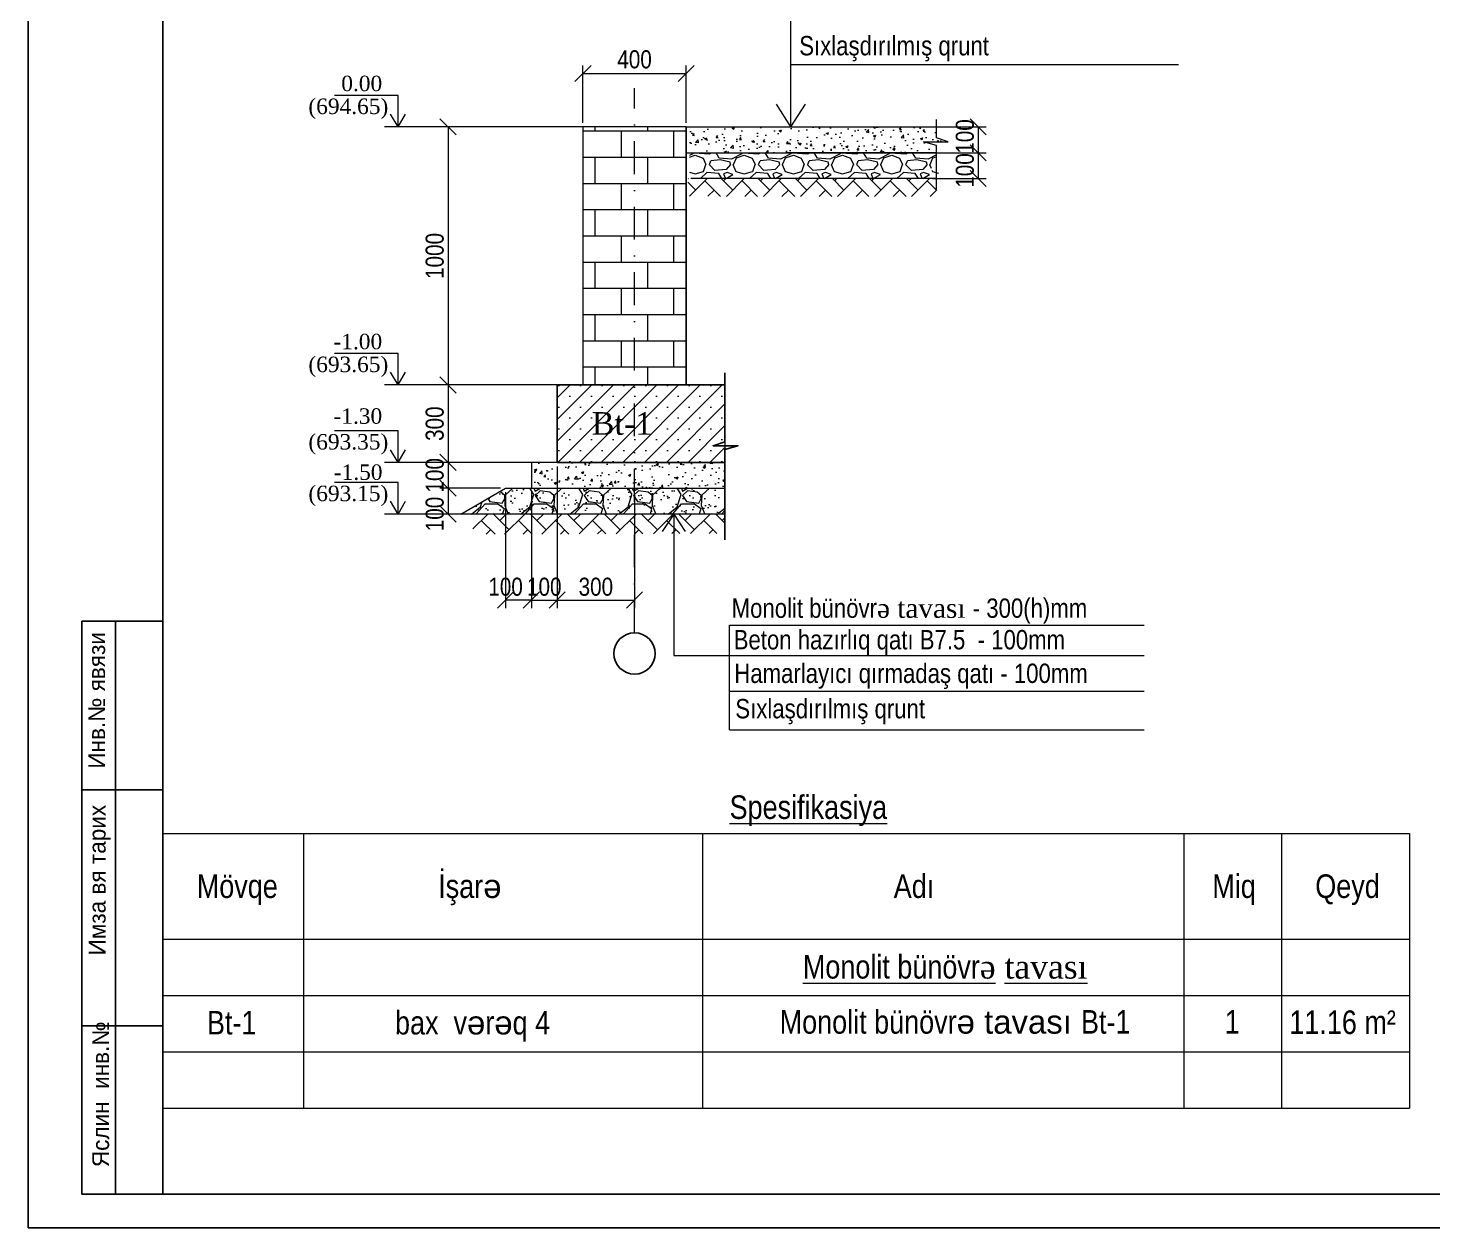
# Model space of a CAD drawing. Header units: millimetres. Extents: x 806395 to 2097197, y -233789 to 193681.
# Drawn here: x 2055194 to 2076978, y -50951 to -32353 of the extents above; entities that cross this region are included whole.
import ezdxf

# ---------------------------------------------------------------- set-up
doc = ezdxf.new("R2010")
doc.units = ezdxf.units.MM
doc.linetypes.add('DASHDOTX2', pattern=[50.8, 25.4, -12.7, 0, -12.7])
doc.layers.add('Annotation - Text', color=7, linetype='Continuous')
doc.layers.add('Ox xetti', color=7, linetype='Continuous')
doc.styles.add('CP_ATTR', font='A3TI(LA).TTF')
doc.styles.add('sevda', font='ARIALN.TTF')
doc.styles.get("Standard").update_dxf_attribs({"font": 'times.ttf'})
doc.styles.add('Style-Times New Roman', font='times.ttf')
doc.styles.add('style6', font='ARIALN.TTF', dxfattribs={"height": 300})
doc.styles.add('yazitipi', font='ARIALN.TTF')
doc.dimstyles.new('sevda', dxfattribs={"dimscale": 100, "dimtxt": 2.8, "dimasz": 2.5, "dimexe": 1.25, "dimexo": 0.625, "dimtad": 1, "dimtxsty": 'yazitipi', "dimblk": 'OBLIQUE', "dimcen": 2.5, "dimclrd": 253, "dimclre": 253, "dimclrt": 256, "dimaunit": 1, "dimadec": 3, "dimazin": 0, "dimtfac": 1, "dimtmove": 1, "dimatfit": 3, "dimfxl": 1, "dimlwd": 9, "dimlwe": 9, "dimarcsym": 0})
pattern_1 = [(50, (1286191.17, 2560152.37), (364.369338, -31.87817), [38.1, -419.1]), (355, (1286191.17, 2560152.37), (-70.486843, 382.11369), [30.48, -335.28117]), (100.451445, (1286221.54, 2560149.7), (293.882494, 350.235504), [32.38002, -356.18049]), (46.1842, (1286191.17, 2560253.97), (542.15808, -84.084656), [57.15, -628.65]), (96.635558, (1286236.35, 2560246.96), (474.80827, 494.85225), [48.57005, -534.27122]), (351.18415, (1286191.17, 2560253.97), (474.80827, 494.85225), [45.71993, -502.91946]), (21, (1286241.97, 2560228.57), (303.228783, -204.530396), [38.1, -419.1]), (326, (1286241.97, 2560228.57), (123.604057, 368.37593), [30.48, -335.28]), (71.451445, (1286267.24, 2560211.52), (426.83284, 163.84554), [32.38002, -356.179875]), (37.5, (1286191.17, 2560152.37), (6.1772065, 169.110078), [0, -331.216, 0, -340.36, 0, -336.55]), (7.5, (1286191.17, 2560152.37), (133.639325, 200.36115), [0, -194.056, 0, -323.596, 0, -128.27]), (327.5, (1286077.89, 2560152.37), (271.18119, -11.457488), [0, -127, 0, -396.24, 0, -525.78]), (317.5, (1286027.09, 2560152.37), (296.258363, 50.852982), [0, -165.1, 0, -263.144, 0, -373.38])]

# ---------------------------------------------------------------- blocks, each defined once
blk = doc.blocks.new('ntnntyht')
at = {"color": 1, "lineweight": 25}
for p, q in [((1961564, -50629), (1961564, -20955)), ((2003567, -50629), (1961564, -50629))]:
    blk.add_line(p, q, dxfattribs=at)
at = {"color": 1, "lineweight": 25, "ltscale": 15}
for q in [(1963654, -21476), (2003045, -50106)]:
    blk.add_line((1963654, -50106), q, dxfattribs=at)
at = {"lineweight": 25, "ltscale": 0.25}
for p, q in [((1962400, -50106), (1962400, -41225)), ((1962922, -50107), (1962922, -41225))]:
    blk.add_line(p, q, dxfattribs=at)
at = {"lineweight": 25}
for p, q in [((1963654, -41225), (1962400, -41225)), ((1963656, -43837), (1962402, -43837)), ((1963656, -47494), (1962402, -47494)), ((1963654, -50106), (1962400, -50106))]:
    blk.add_line(p, q, dxfattribs=at)
at = {"lineweight": 25, "char_height": 261.21, "width": 6227.25, "attachment_point": 1, "rotation": 90, "style": 'CP_ATTR'}
for s, insert in [('\\pt3143;Инв.№ явязи', (1962497, -43510)), ('\\pt3143;Имза вя тарих', (1962505, -46404)), ('\\pt3143;Яслин  инв.№', (1962558, -49687))]:
    blk.add_mtext(s, dxfattribs=dict(at, insert=insert))
blk = doc.blocks.new('_Oblique')
at = {"color": 0, "linetype": 'ByBlock', "lineweight": -2}
blk.add_line((-0.5, -0.5), (0.5, 0.5), dxfattribs=at)
blk = doc.blocks.new('*D102')
at = {"color": 253, "linetype": 'Continuous', "lineweight": 9, "transparency": 16777216}
for p, q in [((2062029, -37885), (2061581, -37885)), ((2061706, -37885), (2061706, -39085)), ((2062029, -39085), (2061581, -39085))]:
    blk.add_line(p, q, dxfattribs=at)
at = {"layer": 'Defpoints', "color": 0, "linetype": 'Continuous', "transparency": 16777216}
for p in [(2062092, -37885), (2061706, -39085), (2062092, -39085)]:
    blk.add_point(p, dxfattribs=at)
at = {"color": 253, "linetype": 'Continuous', "lineweight": 9, "transparency": 16777216, "xscale": 250, "yscale": 250, "zscale": 250}
for p, rotation in [((2061706, -37885), 90), ((2061706, -39085), 270)]:
    blk.add_blockref('_Oblique', p, dxfattribs=dict(at, rotation=rotation))
at = {"linetype": 'Continuous', "lineweight": 15, "transparency": 16777216, "insert": (2061500, -38485), "char_height": 280, "attachment_point": 5, "rotation": 90, "style": 'yazitipi'}
blk.add_mtext('300', dxfattribs=at)
blk = doc.blocks.new('*D103')
at = {"color": 253, "linetype": 'Continuous', "lineweight": 9, "transparency": 16777216}
for p, q in [((2062083, -39085), (2061581, -39085)), ((2061706, -39085), (2061706, -39485)), ((2062518, -39485), (2061581, -39485))]:
    blk.add_line(p, q, dxfattribs=at)
at = {"layer": 'Defpoints', "color": 0, "linetype": 'Continuous', "transparency": 16777216}
for p in [(2062146, -39085), (2061706, -39485), (2062580, -39485)]:
    blk.add_point(p, dxfattribs=at)
at = {"color": 253, "linetype": 'Continuous', "lineweight": 9, "transparency": 16777216, "xscale": 250, "yscale": 250, "zscale": 250}
for p, rotation in [((2061706, -39085), 90), ((2061706, -39485), 270)]:
    blk.add_blockref('_Oblique', p, dxfattribs=dict(at, rotation=rotation))
at = {"linetype": 'Continuous', "lineweight": 15, "transparency": 16777216, "insert": (2061500, -39285), "char_height": 280, "attachment_point": 5, "rotation": 90, "style": 'yazitipi'}
blk.add_mtext('100', dxfattribs=at)
blk = doc.blocks.new('*D104')
at = {"color": 253, "linetype": 'Continuous', "lineweight": 9, "transparency": 16777216}
for p, q in [((2068669, -33885), (2070051, -33885)), ((2069926, -33885), (2069926, -34285)), ((2068669, -34285), (2070051, -34285))]:
    blk.add_line(p, q, dxfattribs=at)
at = {"layer": 'Defpoints', "color": 0, "linetype": 'Continuous', "transparency": 16777216}
for p in [(2068607, -33885), (2068607, -34285), (2069926, -34285)]:
    blk.add_point(p, dxfattribs=at)
at = {"color": 253, "linetype": 'Continuous', "lineweight": 9, "transparency": 16777216, "xscale": 250, "yscale": 250, "zscale": 250}
for p, rotation in [((2069926, -33885), 90), ((2069926, -34285), 270)]:
    blk.add_blockref('_Oblique', p, dxfattribs=dict(at, rotation=rotation))
at = {"linetype": 'Continuous', "lineweight": 15, "transparency": 16777216, "insert": (2069721, -34033), "char_height": 280, "attachment_point": 5, "rotation": 90, "style": 'sevda'}
blk.add_mtext('{\\fArial Narrow|b0|i0|c238|p34;100}', dxfattribs=at)
blk = doc.blocks.new('*D105')
at = {"color": 253, "linetype": 'Continuous', "lineweight": 9, "transparency": 16777216}
for p, q in [((2069423, -34285), (2070051, -34285)), ((2069926, -34285), (2069926, -34685)), ((2069281, -34685), (2070051, -34685))]:
    blk.add_line(p, q, dxfattribs=at)
at = {"layer": 'Defpoints', "color": 0, "linetype": 'Continuous', "transparency": 16777216}
for p in [(2069360, -34285), (2069218, -34685), (2069926, -34685)]:
    blk.add_point(p, dxfattribs=at)
at = {"color": 253, "linetype": 'Continuous', "lineweight": 9, "transparency": 16777216, "xscale": 250, "yscale": 250, "zscale": 250}
for p, rotation in [((2069926, -34285), 90), ((2069926, -34685), 270)]:
    blk.add_blockref('_Oblique', p, dxfattribs=dict(at, rotation=rotation))
at = {"linetype": 'Continuous', "lineweight": 15, "transparency": 16777216, "insert": (2069721, -34560), "char_height": 280, "attachment_point": 5, "rotation": 90, "style": 'yazitipi'}
blk.add_mtext('100', dxfattribs=at)
blk = doc.blocks.new('*D106')
at = {"color": 253, "linetype": 'Continuous', "lineweight": 9, "transparency": 16777216}
for p, q in [((2063735, -33885), (2061581, -33885)), ((2061706, -33885), (2061706, -37885)), ((2063735, -37885), (2061581, -37885))]:
    blk.add_line(p, q, dxfattribs=at)
at = {"layer": 'Defpoints', "color": 0, "linetype": 'Continuous', "transparency": 16777216}
for p in [(2063798, -33885), (2061706, -37885), (2063798, -37885)]:
    blk.add_point(p, dxfattribs=at)
at = {"color": 253, "linetype": 'Continuous', "lineweight": 9, "transparency": 16777216, "xscale": 250, "yscale": 250, "zscale": 250}
for p, rotation in [((2061706, -33885), 90), ((2061706, -37885), 270)]:
    blk.add_blockref('_Oblique', p, dxfattribs=dict(at, rotation=rotation))
at = {"linetype": 'Continuous', "lineweight": 15, "transparency": 16777216, "insert": (2061500, -35885), "char_height": 280, "attachment_point": 5, "rotation": 90, "style": 'yazitipi'}
blk.add_mtext('1000', dxfattribs=at)
blk = doc.blocks.new('*D107')
at = {"color": 253, "linetype": 'Continuous', "lineweight": 9, "transparency": 16777216}
for p, q in [((2063798, -33823), (2063798, -32933)), ((2063798, -33058), (2065398, -33058)), ((2065398, -33823), (2065398, -32933))]:
    blk.add_line(p, q, dxfattribs=at)
at = {"layer": 'Defpoints', "color": 0, "linetype": 'Continuous', "transparency": 16777216}
for p in [(2065398, -33058), (2063798, -33885), (2065398, -33885)]:
    blk.add_point(p, dxfattribs=at)
at = {"color": 253, "linetype": 'Continuous', "lineweight": 9, "transparency": 16777216, "xscale": 250, "yscale": 250, "zscale": 250, "rotation": 180}
blk.add_blockref('_Oblique', (2063798, -33058), dxfattribs=at)
at = {"color": 253, "linetype": 'Continuous', "lineweight": 9, "transparency": 16777216, "xscale": 250, "yscale": 250, "zscale": 250}
blk.add_blockref('_Oblique', (2065398, -33058), dxfattribs=at)
at = {"linetype": 'Continuous', "lineweight": 15, "transparency": 16777216, "insert": (2064598, -32839), "char_height": 280, "attachment_point": 5, "style": 'yazitipi'}
blk.add_mtext('400', dxfattribs=at)
blk = doc.blocks.new('*D109')
at = {"color": 253, "linetype": 'Continuous', "lineweight": 9, "transparency": 16777216}
for p, q in [((2062517, -39485), (2061581, -39485)), ((2061706, -39485), (2061706, -39885)), ((2062518, -39885), (2061581, -39885))]:
    blk.add_line(p, q, dxfattribs=at)
at = {"layer": 'Defpoints', "color": 0, "linetype": 'Continuous', "transparency": 16777216}
for p in [(2062579, -39485), (2061706, -39885), (2062580, -39885)]:
    blk.add_point(p, dxfattribs=at)
at = {"color": 253, "linetype": 'Continuous', "lineweight": 9, "transparency": 16777216, "xscale": 250, "yscale": 250, "zscale": 250}
for p, rotation in [((2061706, -39485), 90), ((2061706, -39885), 270)]:
    blk.add_blockref('_Oblique', p, dxfattribs=dict(at, rotation=rotation))
at = {"linetype": 'Continuous', "lineweight": 15, "transparency": 16777216, "insert": (2061500, -39885), "char_height": 280, "attachment_point": 5, "rotation": 90, "style": 'yazitipi'}
blk.add_mtext('100', dxfattribs=at)
blk = doc.blocks.new('*D110')
at = {"color": 253, "linetype": 'Continuous', "lineweight": 9, "transparency": 16777216}
for p, q in [((2062998, -39548), (2062998, -41344)), ((2063398, -39548), (2063398, -41344)), ((2062998, -41219), (2063398, -41219))]:
    blk.add_line(p, q, dxfattribs=at)
at = {"layer": 'Defpoints', "color": 0, "linetype": 'Continuous', "transparency": 16777216}
for p in [(2062998, -39485), (2063398, -39485), (2063398, -41219)]:
    blk.add_point(p, dxfattribs=at)
at = {"color": 253, "linetype": 'Continuous', "lineweight": 9, "transparency": 16777216, "xscale": 250, "yscale": 250, "zscale": 250, "rotation": 180}
blk.add_blockref('_Oblique', (2062998, -41219), dxfattribs=at)
at = {"color": 253, "linetype": 'Continuous', "lineweight": 9, "transparency": 16777216, "xscale": 250, "yscale": 250, "zscale": 250}
blk.add_blockref('_Oblique', (2063398, -41219), dxfattribs=at)
at = {"linetype": 'Continuous', "lineweight": 15, "transparency": 16777216, "insert": (2063198, -41014), "char_height": 280, "attachment_point": 5, "style": 'yazitipi'}
blk.add_mtext('100', dxfattribs=at)
blk = doc.blocks.new('*D111')
at = {"color": 253, "linetype": 'Continuous', "lineweight": 9, "transparency": 16777216}
for p, q in [((2062598, -39548), (2062598, -41344)), ((2062998, -39548), (2062998, -41344)), ((2062998, -41219), (2062598, -41219))]:
    blk.add_line(p, q, dxfattribs=at)
at = {"layer": 'Defpoints', "color": 0, "linetype": 'Continuous', "transparency": 16777216}
for p in [(2062598, -39485), (2062998, -39485), (2062598, -41219)]:
    blk.add_point(p, dxfattribs=at)
at = {"color": 253, "linetype": 'Continuous', "lineweight": 9, "transparency": 16777216, "xscale": 250, "yscale": 250, "zscale": 250, "rotation": 180}
blk.add_blockref('_Oblique', (2062598, -41219), dxfattribs=at)
at = {"color": 253, "linetype": 'Continuous', "lineweight": 9, "transparency": 16777216, "xscale": 250, "yscale": 250, "zscale": 250}
blk.add_blockref('_Oblique', (2062998, -41219), dxfattribs=at)
at = {"linetype": 'Continuous', "lineweight": 15, "transparency": 16777216, "insert": (2062598, -41014), "char_height": 280, "attachment_point": 5, "style": 'yazitipi'}
blk.add_mtext('100', dxfattribs=at)
blk = doc.blocks.new('*D112')
at = {"color": 253, "linetype": 'Continuous', "lineweight": 9, "transparency": 16777216}
for p, q in [((2063398, -39148), (2063398, -41344)), ((2064598, -39639), (2064598, -41344)), ((2063398, -41219), (2064598, -41219))]:
    blk.add_line(p, q, dxfattribs=at)
at = {"layer": 'Defpoints', "color": 0, "linetype": 'Continuous', "transparency": 16777216}
for p in [(2063398, -39085), (2064598, -39577), (2064598, -41219)]:
    blk.add_point(p, dxfattribs=at)
at = {"color": 253, "linetype": 'Continuous', "lineweight": 9, "transparency": 16777216, "xscale": 250, "yscale": 250, "zscale": 250, "rotation": 180}
blk.add_blockref('_Oblique', (2063398, -41219), dxfattribs=at)
at = {"color": 253, "linetype": 'Continuous', "lineweight": 9, "transparency": 16777216, "xscale": 250, "yscale": 250, "zscale": 250}
blk.add_blockref('_Oblique', (2064598, -41219), dxfattribs=at)
at = {"linetype": 'Continuous', "lineweight": 15, "transparency": 16777216, "insert": (2063998, -41014), "char_height": 280, "attachment_point": 5, "style": 'yazitipi'}
blk.add_mtext('300', dxfattribs=at)

msp = doc.modelspace()

# ---------------------------------------------------------------- hatches: boundary and pattern name
at = {"lineweight": 9, "ltscale": 5}
h = msp.add_hatch(dxfattribs=at)
h.set_pattern_fill('AR-B816', scale=2)
h.set_pattern_definition([(0, (-227700.36, -479768.06), (0, 406.4), []), (90, (-227700.36, -479768.06), (-406.4, 406.4), [406.4, -406.4])])
h.paths.add_polyline_path([(2063797.836, -37866.094), (2065397.836, -37866.094), (2065397.836, -33885.056), (2063797.836, -33885.056)])
at = {"lineweight": 15, "ltscale": 5}
h = msp.add_hatch(dxfattribs=at)
h.set_pattern_fill('AR-CONC', scale=2)
h.set_pattern_definition(pattern_1)
h.paths.add_polyline_path([(2069279.597, -34056.581), (2069279.597, -33883.362), (2065397.836, -33879.238), (2065397.836, -34279.238), (2069279.597, -34283.243), (2069279.597, -34174.517), (2069077.773, -34117.451), (2069460.997, -34117.451)])
h = msp.add_hatch(dxfattribs=at)
h.set_pattern_fill('AR-CONC', scale=2)
h.set_pattern_definition([(50, (1286191.17, 2560152.37), (364.369338, -31.87817), [38.1, -419.1]), (355, (1286191.17, 2560152.37), (-70.486843, 382.11369), [30.48, -335.28117]), (100.451445, (1286221.54, 2560149.7), (293.882494, 350.235504), [32.38002, -356.18049]), (46.1842, (1286191.17, 2560253.97), (542.15808, -84.084656), [57.15, -628.65]), (96.635558, (1286236.35, 2560246.96), (474.80827, 494.85225), [48.57005, -534.27122]), (351.18415, (1286191.17, 2560253.97), (474.80827, 494.85225), [45.71993, -502.91946]), (21, (1286241.97, 2560228.57), (303.228783, -204.530396), [38.1, -419.1]), (326, (1286241.97, 2560228.57), (123.604057, 368.37593), [30.48, -335.28]), (71.451445, (1286267.24, 2560211.52), (426.83284, 163.84554), [32.38002, -356.179875]), (37.5, (1286191.17, 2560152.37), (6.1772065, 169.110078), [0, -331.216, 0, -340.36, 0, -336.55]), (7.5, (1286191.17, 2560152.37), (133.639325, 200.36115), [0, -194.056, 0, -323.596, 0, -128.27]), (327.5, (1286077.89, 2560152.37), (271.18119, -11.457488), [0, -127, 0, -396.24, 0, -525.78]), (317.5, (1286027.09, 2560152.37), (296.258363, 50.852982), [0, -165.1, 0, -263.144, 0, -373.38])])
h.paths.add_polyline_path([(2069279.597, -34056.581), (2069279.597, -33885.056), (2065397.836, -33885.056), (2065397.836, -34285.056), (2069279.597, -34284.939), (2069279.597, -34174.517), (2069077.773, -34117.451), (2069460.997, -34117.451)])
h = msp.add_hatch(dxfattribs=at)
h.set_pattern_fill('AR-CONC', scale=2)
h.set_pattern_definition(pattern_1)
h.paths.add_polyline_path([(2069279.597, -34056.581), (2069279.597, -33885.056), (2065397.836, -33885.056), (2065397.836, -34285.056), (2069279.597, -34284.939), (2069279.597, -34174.517), (2069077.773, -34117.451), (2069460.997, -34117.451)])
at = {"linetype": 'Continuous', "lineweight": 15}
h = msp.add_hatch(dxfattribs=at)
h.set_pattern_fill('GRAVEL', color=40, scale=30)
h.set_pattern_definition([(228.0127875, (-107904.505, -554158.48), (-6096.0000005, -6857.9999996), [102.51643, -10149.1451]), (184.969741, (-107973.085, -554234.68), (9143.9999964, 762.0000434), [175.92142, -17416.21467]), (132.510447, (-108148.345, -554249.92), (7620.0000032, -8381.9999971), [124.04446, -12280.41684]), (267.273689, (-108445.525, -554440.42), (762.0000016, 15239.9999999), [160.20136, -15859.93123]), (292.8336542, (-108453.145, -554600.44), (-3810.0000003, 9143.99999987), [157.0901, -15551.94232]), (357.273689, (-108392.185, -554745.22), (-15239.9999999, 762.0000016), [160.20136, -15859.93123]), (37.6942405, (-108232.165, -554752.84), (-9905.99999956, -7620.00000057), [211.8581, -20973.9346]), (72.2553284, (-108064.525, -554623.3), (5334.00000143, 16763.99999954), [200.01586, -19801.57698]), (121.4295656, (-108003.565, -554432.8), (-6096.00000086, 9905.99999947), [160.7439, -15913.6637]), (175.2363583, (-108087.385, -554295.64), (8381.9999999, -762.0000013), [183.51398, -8992.18108]), (222.3974378, (-108270.265, -554280.4), (-9143.9999997, -8382.00000032), [237.32338, -23495.03175]), (138.814075, (-107691.145, -554448.04), (-5333.9999997, 4572.0000004), [81.00136, -8019.16975]), (171.4692344, (-107752.105, -554394.7), (9906.00000027, -1523.9999983), [154.1046, -15256.3917]), (225, (-107904.5, -554371.84), (-1e-13, -762), [107.7628, -969.86793]), (203.1985905, (-107957.84, -554280.4), (3810, 1523.9999997), [58.0324, -5745.1867]), (291.8014095, (-108011.18, -554303.26), (-762, 2286), [82.06969, -4021.4259]), (30.9637565, (-107980.7, -554379.46), (2286, 1524), [133.2959, -4309.88945]), (161.565051, (-107866.4, -554310.88), (1524, -762), [96.38614, -2313.26944]), (16.3895403, (-108453.145, -554303.26), (7620, 2286), [135.0264, -13367.648]), (70.346176, (-108323.605, -554265.16), (-3048.0000003, -8381.9999999), [113.27968, -11214.6647]), (293.1985905, (-107866.4, -554158.48), (-1523.9999997, 3810), [116.06403, -5687.15508]), (343.6104597, (-107820.685, -554265.16), (-7620.0000002, 2285.9999995), [135.0264, -13367.648]), (339.443955, (-108453.145, -554775.7), (-3810, 1524), [130.21056, -6380.3203]), (294.7751406, (-108331.225, -554821.42), (-3810.0000045, 8381.999998), [109.10164, -10801.07801]), (66.8014095, (-107858.78, -554920.48), (1523.9999998, 3810), [116.06403, -5687.15508]), (17.3540246, (-107813.065, -554813.8), (-9905.9999998, -3048.0000006), [127.73482, -12645.7128]), (69.443955, (-108232.165, -554920.48), (-1524, -3810), [65.10528, -6445.42557]), (101.3099325, (-107904.5, -554920.48), (-762, 3048), [38.85438, -3846.5985]), (165.963757, (-107912.12, -554882.38), (2286, -762), [157.0901, -2984.71638]), (186.009006, (-108064.525, -554844.28), (7619.99999996, 762.0000004), [145.5801, -14412.40946]), (303.690068, (-107980.7, -554448.04), (-762, 1524), [109.89716, -2637.5329]), (353.1572266, (-107919.745, -554539.48), (12954.0000001, -1523.99999932), [191.86703, -18994.80272]), (60.945396, (-107729.245, -554562.34), (-3048, -5334), [78.45247, -7766.8177]), (90, (-107691.14, -554493.76), (-762, 762), [45.72, -716.28]), (120.2564372, (-108079.765, -554821.42), (3047.9999996, -5334.0000002), [105.8601, -10480.18223]), (48.0127875, (-108133.105, -554729.98), (6096.0000005, 6857.9999996), [205.03286, -10046.62866]), (0, (-107995.94, -554577.6), (762, 762), [198.12, -563.88]), (325.3048465, (-107797.825, -554577.58), (7620.0000029, -5333.9999959), [120.48287, -11927.79502]), (254.054604, (-107698.76, -554646.16), (-762, -3048), [110.94872, -5436.495]), (207.6459754, (-107729.245, -554752.84), (-14478.00000053, -7619.999999), [180.64353, -17883.73933]), (175.4260787, (-107889.265, -554836.66), (-9906, 762), [191.10884, -18919.75394])])
h.paths.add_polyline_path([(2065447.71, -34285.056), (2065447.71, -34684.982), (2069281.666, -34684.89), (2069316.751, -34585.023), (2069114.927, -34527.956), (2069460.997, -34517.451), (2069279.597, -34456.581), (2069279.597, -34285.056)])
at = {"lineweight": 15, "ltscale": 15}
h = msp.add_hatch(dxfattribs=at)
h.set_pattern_fill('AR-HBONE', color=4, scale=2)
h.set_pattern_definition([(45, (1161341.84, 2757349.66), (3e-14, 287.368196), [609.6, -203.2]), (135, (1161485.53, 2757493.34), (3e-14, 287.368196), [609.6, -203.2])])
edge = h.paths.add_edge_path()
edge.add_line((2069255.594, -34684.626), (2069303.567, -34964.626))
edge.add_line((2069277.861, -34964.244), (2065376.356, -34960.283))
edge.add_line((2065376.356, -34960.283), (2065432.812, -34685.056))
edge.add_line((2065432.812, -34685.056), (2069279.58, -34684.89))
at = {"lineweight": 15}
h = msp.add_hatch(dxfattribs=at)
h.set_pattern_fill('SACNCR', scale=100)
h.set_pattern_definition([(45, (-210377.5, -478540.6), (-168.379802, 168.379802), []), (45, (-210209.13, -478540.6), (-168.379802, 168.379802), [0, -238.125])])
h.paths.add_polyline_path([(2065997.836, -39085.056), (2063397.836, -39085.056), (2063397.836, -37885.056), (2065997.836, -37885.056)])
at = {"lineweight": 15, "ltscale": 5}
h = msp.add_hatch(dxfattribs=at)
h.set_pattern_fill('AR-CONC', scale=2)
h.set_pattern_definition([(50, (-181780.26, -557570.48), (364.369338, -31.87817), [38.1, -419.1]), (355, (-181780.26, -557570.48), (-70.48684, 382.11369), [30.48, -335.28117]), (100.451445, (-181749.9, -557573.14), (293.882494, 350.235504), [32.38002, -356.18049]), (46.1842, (-181780.26, -557468.9), (542.15808, -84.08466), [57.15, -628.65]), (96.635558, (-181735.1, -557475.9), (474.80827, 494.85225), [48.57005, -534.27122]), (351.18415, (-181780.26, -557468.9), (474.80827, 494.85225), [45.71993, -502.91946]), (21, (-181729.46, -557494.28), (303.228783, -204.530396), [38.1, -419.1]), (326, (-181729.46, -557494.28), (123.604057, 368.37593), [30.48, -335.28]), (71.451445, (-181704.2, -557511.32), (426.83284, 163.84554), [32.38002, -356.179875]), (37.5, (-181780.26, -557570.48), (6.1772065, 169.110078), [0, -331.216, 0, -340.36, 0, -336.55]), (7.5, (-181780.26, -557570.48), (133.639325, 200.36115), [0, -194.056, 0, -323.596, 0, -128.27]), (327.5, (-181893.54, -557570.48), (271.18119, -11.457488), [0, -127, 0, -396.24, 0, -525.78]), (317.5, (-181944.34, -557570.48), (296.258363, 50.852982), [0, -165.1, 0, -263.144, 0, -373.38])])
h.paths.add_polyline_path([(2062997.836, -39485.056), (2065997.836, -39485.056), (2065997.836, -39085.056), (2062997.836, -39085.056)])
at = {"linetype": 'Continuous', "lineweight": 13}
h = msp.add_hatch(dxfattribs=at)
h.set_pattern_fill('GRAVEL', color=40, scale=30)
h.set_pattern_definition([(228.0127875, (357010.37, -1003245.49), (-6096.0000005, -6857.9999996), [102.51643, -10149.1451]), (184.969741, (356941.79, -1003321.69), (9143.9999964, 762.0000434), [175.92142, -17416.21467]), (132.510447, (356766.53, -1003336.93), (7620.0000032, -8381.9999971), [124.04446, -12280.41684]), (267.273689, (356469.35, -1003527.43), (762.0000016, 15239.9999999), [160.20136, -15859.93123]), (292.8336542, (356461.73, -1003687.45), (-3810.0000003, 9143.9999999), [157.0901, -15551.94232]), (357.273689, (356522.69, -1003832.23), (-15239.9999999, 762.0000016), [160.20136, -15859.93123]), (37.6942405, (356682.71, -1003839.85), (-9905.99999956, -7620.00000057), [211.8581, -20973.9346]), (72.2553284, (356850.35, -1003710.31), (5334.00000143, 16763.99999954), [200.01586, -19801.57698]), (121.4295656, (356911.31, -1003519.81), (-6096.00000086, 9905.9999995), [160.7439, -15913.6637]), (175.2363583, (356827.49, -1003382.65), (8381.9999999, -762.0000013), [183.51398, -8992.18108]), (222.3974378, (356644.61, -1003367.41), (-9143.9999997, -8382.00000032), [237.32338, -23495.03175]), (138.814075, (357223.73, -1003535.05), (-5333.9999997, 4572.0000004), [81.00136, -8019.16975]), (171.4692344, (357162.77, -1003481.71), (9906.0000003, -1523.9999983), [154.1046, -15256.3917]), (225, (357010.37, -1003458.85), (-1e-13, -762), [107.7628, -969.86793]), (203.1985905, (356957.03, -1003367.41), (3810, 1523.9999997), [58.0324, -5745.1867]), (291.8014095, (356903.69, -1003390.27), (-762, 2286), [82.0697, -4021.4259]), (30.9637565, (356934.17, -1003466.47), (2286, 1524), [133.2959, -4309.88945]), (161.565051, (357048.47, -1003397.9), (1524, -762), [96.38614, -2313.26944]), (16.3895403, (356461.73, -1003390.27), (7620, 2286), [135.0264, -13367.648]), (70.346176, (356591.27, -1003352.17), (-3048.0000003, -8381.9999999), [113.27968, -11214.6647]), (293.1985905, (357048.47, -1003245.49), (-1523.9999997, 3810), [116.06403, -5687.15508]), (343.6104597, (357094.19, -1003352.17), (-7620.0000002, 2285.9999995), [135.0264, -13367.648]), (339.443955, (356461.73, -1003862.71), (-3810, 1524), [130.21056, -6380.3203]), (294.7751406, (356583.65, -1003908.43), (-3810.0000045, 8381.999998), [109.10164, -10801.078]), (66.8014095, (357056.09, -1004007.49), (1524, 3810), [116.06403, -5687.15508]), (17.3540246, (357101.81, -1003900.81), (-9905.9999998, -3048.0000006), [127.73482, -12645.7128]), (69.443955, (356682.71, -1004007.49), (-1524, -3810), [65.10528, -6445.42557]), (101.3099325, (357010.37, -1004007.49), (-762, 3048), [38.85438, -3846.5985]), (165.963757, (357002.75, -1003969.39), (2286, -762), [157.0901, -2984.71638]), (186.009006, (356850.35, -1003931.29), (7620, 762.0000004), [145.5801, -14412.40946]), (303.690068, (356934.17, -1003535.05), (-762, 1524), [109.89716, -2637.5329]), (353.1572266, (356995.13, -1003626.49), (12954.0000001, -1523.9999993), [191.86703, -18994.80272]), (60.945396, (357185.63, -1003649.35), (-3048, -5334), [78.45247, -7766.8177]), (90, (357223.7, -1003580.8), (-762, 762), [45.72, -716.28]), (120.256437, (356835.11, -1003908.43), (3047.9999996, -5334.0000002), [105.8601, -10480.18223]), (48.0127875, (356781.77, -1003816.99), (6096.0000005, 6857.9999996), [205.03286, -10046.62866]), (0, (356918.9, -1003664.6), (762, 762), [198.12, -563.88]), (325.3048465, (357117.05, -1003664.59), (7620.0000029, -5333.9999959), [120.48287, -11927.79502]), (254.054604, (357216.11, -1003733.17), (-762, -3048), [110.94872, -5436.495]), (207.6459754, (357185.63, -1003839.85), (-14478.00000053, -7619.999999), [180.64353, -17883.73933]), (175.4260787, (357025.61, -1003923.67), (-9906, 762), [191.10884, -18919.75394])])
h.paths.add_polyline_path([(2065997.836, -39885.053), (2065997.836, -39485.003), (2062597.836, -39485.056), (2061902.248, -39885.053)])
at = {"linetype": 'Continuous', "lineweight": 15}
h = msp.add_hatch(dxfattribs=at)
h.set_pattern_fill('AR-SAND', scale=5)
h.set_pattern_definition([(37.5, (356461.73, -1004007.5), (-8.000156, 244.706619), [0, -193.04, 0, -215.9, 0, -206.375]), (7.5, (356461.73, -1004007.5), (224.76164, 358.41255), [0, -104.14, 0, -173.99, 0, -66.675]), (327.5, (356305.52, -1004007.5), (395.496185, 0.718592), [0, -63.5, 0, -228.6, 0, -298.45]), (317.5, (356305.52, -1004007.5), (381.778226, 111.46466), [0, -31.75, 0, -149.86, 0, -171.45])])
h.paths.add_polyline_path([(2065997.836, -39885.053), (2065997.836, -39485.003), (2062597.836, -39485.056), (2061902.248, -39885.053)])
at = {"lineweight": 15, "ltscale": 15}
h = msp.add_hatch(dxfattribs=at)
h.set_pattern_fill('AR-HBONE', color=4, scale=2)
h.set_pattern_definition([(45, (7248355.3, 4005583.94), (3e-14, 287.368196), [609.6, -203.2]), (135, (7248498.98, 4005727.62), (3e-14, 287.368196), [609.6, -203.2])])
h.paths.add_polyline_path([(2065997.836, -40186.591), (2065997.836, -39885.399), (2062095.119, -39885.399), (2062091.798, -39885.399), (2062091.798, -40200.145)])

# ---------------------------------------------------------------- linework, layer by layer
at = {"color": 7, "lineweight": 15, "ltscale": 15}
for p, q in [((2067022.79, -33885.056), (2067022.79, -31579.164)), ((2073034.454, -32922.733), (2067022.79, -32922.733)), ((2065205.084, -39885.532), (2065205.124, -42079.825)), ((2066071.191, -41608.178), (2072499.196, -41608.178)), ((2065205.124, -42079.825), (2072499.196, -42079.825)), ((2066071.191, -42629.085), (2072499.196, -42629.085)), ((2066071.191, -43228.344), (2072499.196, -43228.344))]:
    msp.add_line(p, q, dxfattribs=at)
at = {"color": 0, "lineweight": 5, "ltscale": 15}
for p, q in [((2060929.83, -33396.249), (2059944.64, -33396.249)), ((2060929.83, -33885.056), (2060814.091, -33688.064)), ((2060929.83, -33885.056), (2061045.569, -33688.064)), ((2060929.83, -37396.249), (2059944.64, -37396.249)), ((2060929.83, -37885.056), (2060814.091, -37688.064)), ((2060929.83, -37885.056), (2061045.569, -37688.064)), ((2060929.83, -38596.249), (2059944.64, -38596.249)), ((2060929.83, -39085.056), (2060814.091, -38888.064)), ((2060929.83, -39085.056), (2061045.569, -38888.064)), ((2060930.091, -39396.666), (2059944.901, -39396.666)), ((2060930.091, -39885.473), (2060814.352, -39688.481)), ((2060930.091, -39885.473), (2061045.83, -39688.481))]:
    msp.add_line(p, q, dxfattribs=at)
at = {"color": 7, "lineweight": 15}
for p, q in [((2067022.79, -33885.056), (2066798.518, -33534.236)), ((2067022.79, -33885.056), (2067247.062, -33534.236)), ((2066071.191, -43228.344), (2066071.191, -41608.178))]:
    msp.add_line(p, q, dxfattribs=at)
at = {"color": 7, "lineweight": 15, "ltscale": 5}
for p, q in [((2063797.836, -33885.056), (2060722.211, -33885.056)), ((2065397.836, -33885.056), (2065397.836, -37885.056)), ((2065397.836, -33885.056), (2069279.597, -33885.056)), ((2065397.836, -34285.056), (2069279.597, -34285.056)), ((2067064.486, -34285.056), (2069279.597, -34285.056)), ((2069217.811, -34284.961), (2069279.597, -34284.958)), ((2069217.811, -34684.961), (2069279.597, -34684.958)), ((2064597.836, -37885.056), (2060722.211, -37885.056)), ((2064871.397, -39085.056), (2060722.211, -39085.056)), ((2063075.579, -39884.961), (2060722.211, -39884.961))]:
    msp.add_line(p, q, dxfattribs=at)
at = {"color": 2, "linetype": 'Continuous', "lineweight": 15}
for p, q in [((2069279.597, -34685.056), (2065472.889, -34685.056)), ((2065997.836, -39885.748), (2062416.446, -39884.774)), ((2065205.084, -39885.532), (2065025.973, -40155.44)), ((2065205.084, -39885.532), (2065384.194, -40155.44))]:
    msp.add_line(p, q, dxfattribs=at)
at = {"color": 0, "lineweight": 5, "ltscale": 15}
for points in [[(2060929.83, -33885.056), (2060929.83, -33396.249)], [(2060929.83, -37885.056), (2060929.83, -37396.249)], [(2060929.83, -39085.056), (2060929.83, -38596.249)], [(2060930.091, -39885.473), (2060930.091, -39396.666)]]:
    msp.add_lwpolyline(points, dxfattribs=at)
at = {"color": 5, "linetype": 'Continuous', "lineweight": 15}
msp.add_lwpolyline([(2065397.836, -33885.056), (2063797.836, -33885.056), (2063797.836, -37885.056), (2065397.836, -37885.056), (2065397.836, -33885.056)], dxfattribs=at)
at = {"color": 7, "lineweight": 15, "ltscale": 15}
msp.add_lwpolyline([(2069279.597, -34848.466), (2069279.597, -34174.517), (2069077.773, -34117.451), (2069460.997, -34117.451), (2069279.597, -34056.581), (2069279.597, -33768.125)], dxfattribs=at)
at = {"color": 7, "lineweight": 15, "ltscale": 5}
msp.add_lwpolyline([(2069279.597, -34285.056), (2066945.626, -34285.056)], dxfattribs=at)
msp.add_lwpolyline([(2069279.597, -34285.056), (2066945.626, -34285.056)], dxfattribs=at)
msp.add_lwpolyline([(2065997.836, -39085.056), (2063397.836, -39085.056), (2063397.836, -37885.056), (2065997.836, -37885.056)], close=True, dxfattribs=at)
at = {"color": 2, "linetype": 'Continuous', "lineweight": 25}
for points in [[(2065997.836, -37885.056), (2063397.836, -37885.056), (2063397.836, -39085.056), (2065997.836, -39085.056)], [(2065997.836, -40283.675), (2065997.836, -38883.675), (2066199.66, -38826.609), (2065816.436, -38826.609), (2065997.836, -38765.739), (2065997.836, -37696.124)]]:
    msp.add_lwpolyline(points, dxfattribs=at)
at = {"color": 7, "linetype": 'Continuous', "lineweight": 15}
msp.add_lwpolyline([(2062997.836, -39485.056), (2065997.836, -39485.056), (2065997.836, -39085.056), (2062997.836, -39085.056)], close=True, dxfattribs=at)
msp.add_lwpolyline([(2065997.836, -39885.053), (2061902.248, -39885.053), (2062597.836, -39485.056), (2065997.836, -39485.003)], dxfattribs=at)
msp.add_circle((2064597.836, -42047.344), 320)
at = {"layer": 'Annotation - Text', "color": 0, "lineweight": 13, "ltscale": 20}
for p, q in [((2057281.041, -44838.86), (2076613.17, -44838.86)), ((2057281.041, -44838.86), (2057281.041, -49093.821)), ((2059463.073, -44838.86), (2059463.073, -49093.821)), ((2065652.962, -44838.86), (2065652.962, -49093.821)), ((2073118.338, -44838.86), (2073118.338, -49093.821)), ((2074630.395, -44838.86), (2074630.395, -49093.821)), ((2076613.17, -44838.86), (2076613.17, -49093.821)), ((2057281.041, -46475.383), (2076613.17, -46475.383)), ((2057281.041, -47348.196), (2076613.17, -47348.196)), ((2057281.041, -48221.009), (2076613.17, -48221.009)), ((2057279.142, -49093.821), (2076613.17, -49093.821))]:
    msp.add_line(p, q, dxfattribs=at)
at = {"layer": 'Ox xetti', "color": 2, "linetype": 'DASHDOTX2', "lineweight": 15, "ltscale": 20}
msp.add_line((2064597.836, -41727.344), (2064597.836, -33284.845), dxfattribs=at)

# ---------------------------------------------------------------- block references
at = {"color": 3}
msp.add_blockref('ntnntyht', (93629.433, -322.362), dxfattribs=at)

# ---------------------------------------------------------------- texts
at = {"color": 0, "lineweight": 5, "ltscale": 15, "attachment_point": 3}
for s, width, insert, char_height, style in [('{\\fArial Narrow|b0|i0|c238|p34;Sıxlaşdırılmış qrunt}', 6831.0633, (2070093.394, -32475.726), 300, 'style6'), ('{\\fTimes New Roman|b0|i0|c238|p23;0.00}', 826.33978, (2060684.779, -33091.062), 240, 'Style-Times New Roman'), ('{\\fTimes New Roman|b0|i0|c238|p23;-1.00}', 826.33978, (2060684.779, -37091.062), 240, 'Style-Times New Roman'), ('{\\fTimes New Roman|b0|i0|c238|p23;-1.30}', 826.33978, (2060684.779, -38246.435), 240, 'Style-Times New Roman'), ('{\\fTimes New Roman|b0|i0|c238|p23;-1.50}', 826.33978, (2060689.682, -39116.423), 240, 'Style-Times New Roman'), ('{\\fArial Narrow|b0|i0|c238|p34;Monolit bünövr\\fTimes New Roman|b0|i0|c238|p23;ə tavası \\fArial Narrow|b0|i0|c238|p34;- 300(h)mm}', 7161.70031, (2071617.956, -41194.437), 300, 'style6'), ('{\\fArial Narrow|b0|i0|c238|p34;Beton hazırlıq qatı B7.5  - 100mm}', 6266.63497, (2071274.178, -41683.354), 300, 'style6'), ('{\\fArial Narrow|b0|i0|c238|p34;Hamarlayıcı qırmadaş qatı - 100mm }', 8843.03145, (2071626.194, -42204.307), 300, 'style6'), ('{\\fArial Narrow|b0|i0|c238|p34;Sıxlaşdırılmış qrunt}', 6831.0633, (2069102.43, -42752.251), 300, 'style6')]:
    msp.add_mtext_dynamic_manual_height_columns(s, width=width, gutter_width=1000, heights=[0], dxfattribs=dict(at, insert=insert, char_height=char_height, style=style))
at = {"color": 1, "lineweight": 5, "ltscale": 15, "char_height": 240, "attachment_point": 3, "style": 'Style-Times New Roman'}
for s, insert in [('{\\fTimes New Roman|b0|i0|c238|p23;(694.65)}', (2060778.857, -33445.329)), ('{\\fTimes New Roman|b0|i0|c238|p23;(693.65)}', (2060778.857, -37445.329)), ('{\\fTimes New Roman|b0|i0|c238|p23;(693.35)}', (2060778.857, -38645.329)), ('{\\fTimes New Roman|b0|i0|c238|p23;(693.15)}', (2060779.118, -39445.745))]:
    msp.add_mtext_dynamic_manual_height_columns(s, width=826.33978, gutter_width=1000, heights=[0], dxfattribs=dict(at, insert=insert))
at = {"color": 20, "lineweight": 40, "insert": (2063933.632, -38306.156), "char_height": 350, "width": 7158.36605, "attachment_point": 1}
msp.add_mtext('{\\fTimes New Roman|b0|i0|c238|p18;Bt-1}', dxfattribs=at)
at = {"lineweight": 20, "ltscale": 0.2, "insert": (2066072.057, -44246.106), "char_height": 365.2582, "attachment_point": 1, "style": 'style6'}
msp.add_mtext_dynamic_manual_height_columns('{\\LSpesifikasiya}', width=11722.65137, gutter_width=13.045, heights=[0], dxfattribs=at)
at = {"lineweight": 15, "ltscale": 0.2, "attachment_point": 1, "style": 'style6'}
for s, width, insert, char_height in [('{\\fArial Narrow|b0|i0|c238|p34;Mövqe}', 8693.14528, (2057809.575, -45471.515), 365.2582), ('{\\fArial Narrow|b0|i0|c238|p34;İşar\\fArial|b0|i0|c0|p34;ə}', 8693.14528, (2061553.475, -45471.515), 365.2582), ('Ad{\\fArial Narrow|b0|i0|c238|p34;ı}', 8693.14528, (2068617.04, -45471.515), 365.2582), ('M{\\fArial Narrow|b0|i0|c238|p34;iq}', 8693.14528, (2073557.108, -45471.515), 365.2582), ('Qeyd', 8693.14528, (2075153.795, -45471.515), 365.2582), ('{\\fArial Narrow|b0|i0|c238|p34;\\LMonolit\\fArial Narrow|b0|i0|c204|p34; b\\fArial Narrow|b0|i0|c238|p34;ünövr\\fTimes New Roman|b0|i0|c238|p18;ə tavası}', 8693.14528, (2067208.1, -46720.834), 365.258205), ('{\\fArial Narrow|b0|i0|c238|p34;Bt}-1', 8693.14528, (2057967.403, -47587.83), 365.2582), ('bax  v{\\fArial|b0|i0|c0|p34;ə}r{\\fArial|b0|i0|c0|p34;ə}q {\\fArial Narrow|b0|i0|c238|p34;4}', 8693.14528, (2060883.626, -47587.83), 365.2582), ('{\\fArial Narrow|b0|i0|c238|p34;Monolit bünövr\\fArial|b0|i0|c238|p34;ə tavası \\fArial Narrow|b0|i0|c238|p34;Bt}-1', 8693.14528, (2066848.377, -47574.914), 365.258205), ('1', 379.36919, (2073750.2, -47574.914), 365.258), ('    11.{\\fArial Narrow|b0|i0|c238|p34;16} m{\\fArial Narrow|b0|i0|c238|p34;²}', 2412.2381, (2074286.889, -47580.403), 365.2582)]:
    msp.add_mtext_dynamic_manual_height_columns(s, width=width, gutter_width=13.045, heights=[0], dxfattribs=dict(at, insert=insert, char_height=char_height))

# ---------------------------------------------------------------- dimensions: what is measured, and where the dimension line sits
at = {"color": 7, "linetype": 'Continuous', "lineweight": 15}
for base, p1, p2, picture, middle in [((2065397.836, -33058.15), (2063797.836, -33885.056), (2065397.836, -33885.056), '*D107', (2064597.836, -33044.306)), ((2064597.836, -41219.001), (2063397.836, -39085.056), (2064597.836, -39576.762), '*D112', (2063997.836, -41219.001)), ((2062597.836, -41219.001), (2062997.836, -39485.056), (2062597.836, -39485.056), '*D111', (2062597.836, -41219.001)), ((2063397.836, -41219.001), (2062997.836, -39485.056), (2063397.836, -39485.056), '*D110', (2063197.836, -41219.001))]:
    dim = msp.add_linear_dim(base=base, p1=p1, p2=p2, dimstyle='sevda', override={"dimlfac": 0.25}, dxfattribs=at)
    dim.commit()
    dim.dimension.update_dxf_attribs({"geometry": picture, "text_midpoint": middle, "dimtype": 160})
for base, p1, p2, picture, middle in [((2061705.577, -37885.056), (2063797.836, -33885.056), (2063797.836, -37885.056), '*D106', (2061500.116, -35885.056)), ((2061705.577, -39085.056), (2062091.755, -37885.056), (2062091.755, -39085.056), '*D102', (2061500.116, -38485.056))]:
    dim = msp.add_linear_dim(base=base, p1=p1, p2=p2, angle=90, dimstyle='sevda', override={"dimlfac": 0.25}, dxfattribs=at)
    dim.commit()
    dim.dimension.update_dxf_attribs({"geometry": picture, "text_midpoint": middle})
dim = msp.add_linear_dim(base=(2069926.255, -34285.056), p1=(2068606.578, -33885.056), p2=(2068606.578, -34285.056), angle=90, text='{\\fArial Narrow|b0|i0|c238|p34;100}', dimstyle='sevda', override={"dimlfac": 0.25, "dimtxsty": 'sevda'}, dxfattribs=at)
dim.commit()
dim.dimension.update_dxf_attribs({"geometry": '*D104', "text_midpoint": (2069926.255, -34033.117), "dimtype": 160})
for base, p1, p2, picture, middle in [((2069926.255, -34685.056), (2069360.166, -34285.056), (2069218.092, -34685.056), '*D105', (2069926.255, -34560.056)), ((2061705.577, -39485.056), (2062145.563, -39085.056), (2062580.138, -39485.056), '*D103', (2061705.577, -39285.056)), ((2061705.577, -39885.053), (2062579.483, -39485.054), (2062580.137, -39885.053), '*D109', (2061705.577, -39885.056))]:
    dim = msp.add_linear_dim(base=base, p1=p1, p2=p2, angle=90, dimstyle='sevda', override={"dimlfac": 0.25}, dxfattribs=at)
    dim.commit()
    dim.dimension.update_dxf_attribs({"geometry": picture, "text_midpoint": middle, "dimtype": 160})

doc.saveas('drawing.dxf')
